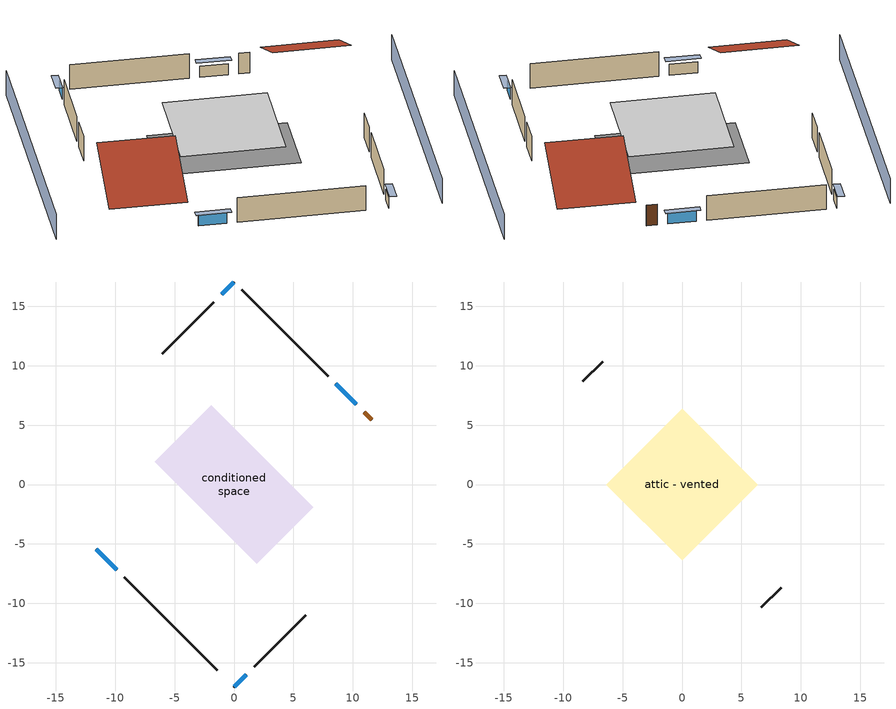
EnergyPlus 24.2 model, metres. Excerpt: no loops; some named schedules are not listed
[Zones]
conditioned space
 floor foundation (Slab1 construction): -6.68,1.91 -1.91,6.68 6.68,-1.91 1.91,-6.68 z0
 wall outside (AdiabaticWallConstruction 1): 11.61,5.44 10.96,6.09 z0:2.03
 wall outside (AdiabaticWallConstruction): -11.61,-5.44 -9.89,-7.16 / 10.3,6.74 8.58,8.46 z0:1.1; 0,17.05 -1.04,16.01 / 0,-17.05 1.04,-16.01 z0:1.01
 wall outside (Wall1 construction): -9.23,-7.82 -1.42,-15.63 z0:2.44
 wall outside (Wall2 construction): -1.7,15.35 -6.04,11.01 z0:2.44
 wall outside (Wall3 construction): 7.93,9.12 0.66,16.39 z0:2.44
 wall outside (Wall4 construction): 1.7,-15.35 6.04,-11.01 z0:2.44
 window (WindowConstruction): -11.61,-5.44 -9.89,-7.16 z0:1.1
 window (WindowConstruction 1): 0,17.05 -1.04,16.01 z0:1.01
 window (WindowConstruction 2): 10.3,6.74 8.59,8.46 z0:1.1
 window (WindowConstruction 3): 0,-17.05 1.04,-16.01 z0:1.01
 door (Door): 11.61,5.44 10.96,6.09 z0:2.03
attic - vented
 floor to conditioned space (Floor1 construction Reversed): -6.4,0 0,6.4 6.4,0 0,-6.4 z2.44
 wall outside (Wall5 construction): -6.69,10.35 -8.34,8.71 z0:2.44
 wall outside (Wall6 construction): 6.69,-10.35 8.34,-8.71 z0:2.44
 roof outside (Roof1 construction): -12.26,-4.78,2.44 -7.99,-0.5,5.46 -12.77,4.28,5.46 -17.05,0,2.44
 roof outside (Roof2 construction): 12.26,4.78,2.44 7.99,0.5,5.46 12.77,-4.28,5.46 17.05,0,2.44
shading: 3.23,-20.28 20.28,-3.23 / -3.23,20.28 -20.28,3.23 z0:2.44; -9.67,-7.37 -11.82,-5.22 -12.25,-5.66 -10.1,-7.8 z1.4; -1.25,15.79 0.22,17.26 -0.22,17.69 -1.69,16.22 z1.31; 8.37,8.68 10.52,6.53 10.95,6.96 8.8,9.11 z1.4; 1.25,-15.79 -0.22,-17.26 0.22,-17.69 1.69,-16.22 z1.31
[Building]
Building 1: Terrain=Suburbs
[Site:Location]
Portland Intl Arpt_OR: Latitude {deg}=45.59; Longitude {deg}=-122.6; Time Zone {hr}=-8; Elevation {m}=33; Keep Site Location Information=Yes
[Site:GroundTemperature:Shallow]
10.2558, 8.96328, 8.85977, 9.47314, 11.9355, 14.3863, 16.5111, 17.8571, 17.9714, 16.8767, 14.8061, 12.4304
[Site:WaterMainsTemperature]
Calculation Method=Schedule; Temperature Schedule=mains temperature schedule
[Material] Roughness=Rough; Thermal Absorptance=0.9
Name | Thickness {m} | Conductivity {W/m-K} | Density {kg/m3} | Specific Heat {J/kg-K} | Solar Absorptance | Visible Absorptance
ceiling loosefill ins | 0.254 | 0.0480833 | 16.02 | 1046.75 | 0.7 | 0.7
ceiling stud and cavity | 0.1397 | 0.104117 | 65.682 | 1177.47 | 0.7 | 0.7
concrete 4.0 in. | 0.1016 | 1.803125 | 2242.8 | 837.4 | 0.7 | 0.7
door material | 0.04445 | 0.0612267 | 512.64 | 1214.23 | 0.7 | 0.7
floor covering | 0.0127 | 0.0450781 | 54.468 | 1339.84 | 0.9 | 0.9
furniture material conditioned space 1 | 0.1524 | 0.115458 | 640.8 | 1214.23 | 0.6 | 0.6
gypsum board | 0.0127 | 0.160291 | 801 | 837.4 | 0.6 | 0.6
osb sheathing 0.5 in. | 0.0127 | 0.115458 | 512.64 | 1214.23 | 0.6 | 0.6
osb sheathing 0.5 in. 1 | 0.0127 | 0.115458 | 512.64 | 1214.23 | 0.7 | 0.7
roof rigid ins | 0.00329814 | 0.029427 | 32.04 | 1214.23 | 0.7 | 0.7
slate or tile shingles | 0.01905 | 0.840978 | 1899.972 | 799.717 | 0.75 | 0.75
wall rigid ins | 0.512978 | 0.029427 | 32.04 | 1214.23 | 0.7 | 0.7
wall stud and cavity | 0.1397 | 0.550994 | 139.0536 | 1170.24 | 0.7 | 0.7
wall stud and cavity 1 | 0.1397 | 0.727959 | 139.0536 | 1170.24 | 0.6 | 0.6
wall stud and cavity 2 | 0.0889 | 0.380278 | 52.3479 | 1209.89 | 0.7 | 0.7
wall stud and cavity 3 | 0.0889 | 0.391764 | 83.0341 | 1211.67 | 0.7 | 0.7
wood siding | 0.0254 | 0.102417 | 544.68 | 1172.36 | 0.85 | 0.85
wood siding 1; wood siding 2 | 0.0254 | 0.102417 | 544.68 | 1172.36 | 0.7 | 0.7
[WindowMaterial:SimpleGlazingSystem]
WindowMaterial: U-Factor {W/m2-K}=3.1229; Solar Heat Gain Coefficient=0.51
[Construction]
AdiabaticWallConstruction: wood siding 1, wall rigid ins, wall stud and cavity 2, gypsum board
AdiabaticWallConstruction 1: wood siding 2, wall rigid ins, wall stud and cavity 2, gypsum board
Door: door material
Floor1 construction Reversed: gypsum board, ceiling stud and cavity, ceiling loosefill ins
furniture construction conditioned space 1: furniture material conditioned space 1
PartitionWallConstruction: gypsum board, wall stud and cavity 3, gypsum board
Roof1 construction; Roof2 construction: slate or tile shingles, roof rigid ins, osb sheathing 0.5 in.
Slab1 construction: concrete 4.0 in., floor covering
Wall1 construction; Wall2 construction; Wall3 construction; Wall4 construction: wood siding, osb sheathing 0.5 in. 1, wall stud and cavity, gypsum board
Wall5 construction; Wall6 construction: wood siding, osb sheathing 0.5 in. 1, wall stud and cavity 1
WindowConstruction; WindowConstruction 1; WindowConstruction 2; WindowConstruction 3: WindowMaterial
[Zone] Multiplier=1; Part of Total Floor Area=Yes
Name | Volume {m3}
attic - vented | 55.1915
conditioned space | 199.577
[Space]
Name | Zone | Volume {m3}
attic - vented 1 | attic - vented | 55.1915
conditioned space 1 | conditioned space | 199.577
[ZoneInfiltration:EffectiveLeakageArea]
infil attic - vented 1: Zone or Space=attic - vented 1; Schedule=Always On Discrete; Effective Air Leakage Area {cm2}=2727.98; Stack Coefficient=0.000140673; Wind Coefficient=3.3057e-05
[ZoneMixing]
whole house fan mix: Zone or Space=attic - vented; Schedule=Always On Continuous; Design Flow Rate Calculation Method=Flow/Zone; Design Flow Rate {m3/s}=0; Source Zone or Space=conditioned space
[SurfaceProperty:ExposedFoundationPerimeter]
Slab1: Exposed Perimeter Calculation Method=TotalExposedPerimeter; Total Exposed Perimeter {m}=37.76472
[SurfaceProperty:IncidentSolarMultiplier] Incident Solar Multiplier=1; Incident Solar Multiplier Schedule=trans schedule winter=0.85 summer=0.7
Window1; Window2; Window3; Window4
[InternalMass] Zone or ZoneList=conditioned space; Space or SpaceList=conditioned space 1
Name | Construction | Surface Area {m2}
furniture mass conditioned space 1 | furniture construction conditioned space 1 | 32.73903
partition wall mass | PartitionWallConstruction | 81.84758
[Lights]
interior lighting: Zone or ZoneList or Space or SpaceList=conditioned space 1; Schedule=lighting_interior; Design Level Calculation Method=LightingLevel; Lighting Level {W}=170.144; Return Air Fraction=0; Fraction Radiant=0.6; Fraction Visible=0.2; Fraction Replaceable=1
[People]
occupants: Zone or ZoneList or Space or SpaceList=conditioned space 1; Number of People Schedule=occupants; Number of People Calculation Method=People; Number of People=1; Fraction Radiant=0.314171; Sensible Heat Fraction=0.56303; Activity Level Schedule=occupants activity schedule; Carbon Dioxide Generation Rate {m3/s-W}=0; Enable ASHRAE 55 Comfort Warnings=No; Mean Radiant Temperature Calculation Type=EnclosureAveraged
[ElectricEquipment] Zone or ZoneList or Space or SpaceList=conditioned space 1; Design Level Calculation Method=EquipmentLevel
Name | Schedule | Design Level {W} | Fraction Latent | Fraction Radiant | Fraction Lost
ceiling fan | ceiling_fan | 17.2159 | 0 | 0.558 | 0
clothes dryer | clothes_dryer | 17671 | 0.015 | 0.081 | 0.85
clothes washer | clothes_washer | 863.974 | 0.03 | 0.162 | 0.7
cooking range | cooking_range | 1912.93 | 0.08 | 0.432 | 0.2
dishwasher | dishwasher | 1404.14 | 0.3 | 0.18 | 0.4
freezer | freezer schedule | 194.914 | 0 | 0.6 | 0
fridge | fridge schedule | 45.9075 | 0 | 0.6 | 0
fridge 1 | fridge schedule 1 | 80.4475 | 0 | 0.6 | 0
mech vent bath fan 0 | mech vent bath fan 0 schedule | 30 | 0 | 0 | 1
mech vent house fan | mech vent house fan schedule | 0 | 0 | 0 | 1
mech vent house fan cfis | mech vent house fan cfis schedule | 0 | 0 | 0 | 0
mech vent range fan 0 | mech vent range fan 0 schedule | 30 | 0 | 0 | 1
misc permanent spa heater | misc permanent spa heater schedule | 233.393 | 0 | 0 | 1
misc permanent spa pump | misc permanent spa pump schedule | 244.071 | 0 | 0 | 1
misc plug loads | plug_loads_other | 469.678 | 0.021 | 0.558 | 0.049
misc tv | plug_loads_tv | 668.461 | 0 | 0.6 | 0
whole house fan | Always On Discrete | 0 | 0 | 0 | 1
[OtherEquipment] Zone or ZoneList or Space or SpaceList=conditioned space 1; Design Level Calculation Method=EquipmentLevel
Name | Fuel Type | Schedule | Design Level {W} | Fraction Latent | Fraction Radiant | Fraction Lost
clothes dryer 1 | Electricity | clothes_dryer | 0 | 0.015 | 0.081 | 0.85
cooking range 1 | Electricity | cooking_range | 0 | 0.08 | 0.432 | 0.2
general water use latent | None | general water use schedule | 25.6591 | 1 | 0 | 0
general water use sensible | None | general water use schedule | -25.2881 | 0 | 0.6 | 0
mech vent house fan latent load; water heater lat | None | Always On Discrete | 0 | 1 | 0 | 0
mech vent house fan sensible load; water heater sens | None | Always On Discrete | 0 | 0 | 0 | 0
water heater energy adjustment1 | Electricity | Always On Discrete | 0.01 | 0 | 0 | 1
[ZoneInfiltration:DesignFlowRate] Zone or ZoneList or Space or SpaceList=conditioned space 1; Schedule=Always On Discrete; Design Flow Rate Calculation Method=Flow/Zone; Design Flow Rate {m3/s}=0
infil flow; natural vent flow; whole house fan flow
[WaterUse:Equipment]
dishwasher: Peak Flow Rate {m3/s}=1.77896e-05; Flow Rate Fraction Schedule=hot_water_dishwasher
[Foundation:Kiva]
Foundation Kiva 1: Initial Indoor Air Temperature {C}=21.1111; Wall Height Above Grade {m}=0.1016; Wall Depth Below Slab {m}=0.2032
[Foundation:Kiva:Settings]
Soil Conductivity {W/m-K}=1.3848; Soil Density {kg/m3}=1842.3; Soil Specific Heat {J/kg-K}=418.7; Ground Solar Absorptivity=0.9; Ground Thermal Absorptivity=0.9; Ground Surface Roughness {m}=0.03; Far-Field Width {m}=40; Deep-Ground Boundary Condition=ZeroFlux; Deep-Ground Depth {m}=40; Minimum Cell Dimension {m}=0.2; Maximum Cell Growth Coefficient=3; Simulation Timestep=Timestep
[Exterior:Lights]
exterior lighting: Schedule=exterior lighting schedule; Design Level {W}=5.52521
[EnergyManagementSystem:GlobalVariable]
infil_program_Qfan
infil_program_Qinf
natural_vent_program_Qnv
natural_vent_program_Qwhf
[EnergyManagementSystem:Sensor]
Name | Output:Variable or Output:Meter Index Key | Output:Variable or Output:Meter
airflow_gain | infil flow | Infiltration Sensible Heat Gain Energy
airflow_gain_1 | natural vent flow | Infiltration Sensible Heat Gain Energy
airflow_gain_2 | whole house fan flow | Infiltration Sensible Heat Gain Energy
airflow_loss | infil flow | Infiltration Sensible Heat Loss Energy
airflow_loss_1 | natural vent flow | Infiltration Sensible Heat Loss Energy
airflow_loss_2 | whole house fan flow | Infiltration Sensible Heat Loss Energy
clg_load_cond |  | Cooling:EnergyTransfer:Zone:CONDITIONED SPACE
clg_sp_s; clg_sp_s_1 | cooling setpoint | Schedule Value
clothes_dryer_exhaust_0_sch_s | clothes_dryer | Schedule Value
cool_season | cooling season schedule | Schedule Value
htg_load_cond |  | Heating:EnergyTransfer:Zone:CONDITIONED SPACE
htg_sp_s; htg_sp_s_1 | heating setpoint | Schedule Value
ig_ee_conv | ceiling fan | Electric Equipment Convective Heating Energy
ig_ee_conv_1 | clothes dryer | Electric Equipment Convective Heating Energy
ig_ee_conv_10 | misc plug loads | Electric Equipment Convective Heating Energy
ig_ee_conv_11 | misc tv | Electric Equipment Convective Heating Energy
ig_ee_conv_12 | whole house fan | Electric Equipment Convective Heating Energy
ig_ee_conv_3 | cooking range | Electric Equipment Convective Heating Energy
ig_ee_conv_4 | dishwasher | Electric Equipment Convective Heating Energy
ig_ee_conv_5 | freezer | Electric Equipment Convective Heating Energy
ig_ee_conv_6 | fridge | Electric Equipment Convective Heating Energy
ig_ee_conv_7 | fridge 1 | Electric Equipment Convective Heating Energy
ig_ee_conv_8 | misc permanent spa heater | Electric Equipment Convective Heating Energy
ig_ee_conv_9 | misc permanent spa pump | Electric Equipment Convective Heating Energy
ig_ee_rad | ceiling fan | Electric Equipment Radiant Heating Energy
ig_ee_rad_1 | clothes dryer | Electric Equipment Radiant Heating Energy
ig_ee_rad_10 | misc plug loads | Electric Equipment Radiant Heating Energy
ig_ee_rad_11 | misc tv | Electric Equipment Radiant Heating Energy
ig_ee_rad_12 | whole house fan | Electric Equipment Radiant Heating Energy
ig_ee_rad_3 | cooking range | Electric Equipment Radiant Heating Energy
ig_ee_rad_4 | dishwasher | Electric Equipment Radiant Heating Energy
ig_ee_rad_5 | freezer | Electric Equipment Radiant Heating Energy
ig_ee_rad_6 | fridge | Electric Equipment Radiant Heating Energy
ig_ee_rad_7 | fridge 1 | Electric Equipment Radiant Heating Energy
ig_ee_rad_8 | misc permanent spa heater | Electric Equipment Radiant Heating Energy
ig_ee_rad_9 | misc permanent spa pump | Electric Equipment Radiant Heating Energy
ig_lgt_conv | interior lighting | Lights Convective Heating Energy
ig_lgt_rad | interior lighting | Lights Radiant Heating Energy
ig_lgt_vis | interior lighting | Lights Visible Radiation Heating Energy
ig_oe_conv | clothes dryer 1 | Other Equipment Convective Heating Energy
ig_oe_conv_1 | cooking range 1 | Other Equipment Convective Heating Energy
ig_oe_conv_2 | general water use latent | Other Equipment Convective Heating Energy
ig_oe_conv_3 | general water use sensible | Other Equipment Convective Heating Energy
ig_oe_conv_4 | water heater energy adjustment1 | Other Equipment Convective Heating Energy
ig_oe_conv_5 | water heater lat | Other Equipment Convective Heating Energy
ig_oe_conv_6 | water heater sens | Other Equipment Convective Heating Energy
ig_oe_rad | clothes dryer 1 | Other Equipment Radiant Heating Energy
ig_oe_rad_1 | cooking range 1 | Other Equipment Radiant Heating Energy
ig_oe_rad_2 | general water use latent | Other Equipment Radiant Heating Energy
ig_oe_rad_3 | general water use sensible | Other Equipment Radiant Heating Energy
ig_oe_rad_4 | water heater energy adjustment1 | Other Equipment Radiant Heating Energy
ig_oe_rad_5 | water heater lat | Other Equipment Radiant Heating Energy
ig_oe_rad_6 | water heater sens | Other Equipment Radiant Heating Energy
ig_ppl_conv | occupants | People Convective Heating Energy
ig_ppl_rad | occupants | People Radiant Heating Energy
im_conv | furniture mass conditioned space 1 | Surface Inside Face Convection Heat Gain Energy
im_conv_1 | partition wall mass | Surface Inside Face Convection Heat Gain Energy
im_ig | furniture mass conditioned space 1 | Surface Inside Face Internal Gains Radiation Heat Gain Energy
im_ig_1 | partition wall mass | Surface Inside Face Internal Gains Radiation Heat Gain Energy
im_lgt | furniture mass conditioned space 1 | Surface Inside Face Lights Radiation Heat Gain Energy
im_lgt_1 | partition wall mass | Surface Inside Face Lights Radiation Heat Gain Energy
im_sol | furniture mass conditioned space 1 | Surface Inside Face Solar Radiation Heat Gain Energy
im_sol_1 | partition wall mass | Surface Inside Face Solar Radiation Heat Gain Energy
im_surf | furniture mass conditioned space 1 | Surface Inside Face Net Surface Thermal Radiation Heat Gain Energy
im_surf_1 | partition wall mass | Surface Inside Face Net Surface Thermal Radiation Heat Gain Energy
mech_vent_bath_fan_0_sch_s | mech vent bath fan 0 schedule | Schedule Value
mech_vent_range_fan_0_sch_s | mech vent range fan 0 schedule | Schedule Value
mv_conv | mech vent bath fan 0 | Electric Equipment Convective Heating Energy
mv_conv_1 | mech vent house fan | Electric Equipment Convective Heating Energy
mv_conv_2 | mech vent house fan cfis | Electric Equipment Convective Heating Energy
mv_conv_3 | mech vent range fan 0 | Electric Equipment Convective Heating Energy
mv_conv_4 | mech vent house fan latent load | Other Equipment Convective Heating Energy
mv_conv_5 | mech vent house fan sensible load | Other Equipment Convective Heating Energy
mv_rad | mech vent bath fan 0 | Electric Equipment Radiant Heating Energy
mv_rad_1 | mech vent house fan | Electric Equipment Radiant Heating Energy
mv_rad_2 | mech vent house fan cfis | Electric Equipment Radiant Heating Energy
mv_rad_3 | mech vent range fan 0 | Electric Equipment Radiant Heating Energy
mv_rad_4 | mech vent house fan latent load | Other Equipment Radiant Heating Energy
mv_rad_5 | mech vent house fan sensible load | Other Equipment Radiant Heating Energy
natural_vent_s | natural vent schedule | Schedule Value
out_pb_s |  | Site Outdoor Air Barometric Pressure
out_wt_s |  | Site Outdoor Air Humidity Ratio
site_vw_s |  | Site Wind Speed
ss_back_out | Window1 | Surface Window Shortwave from Zone Back Out Window Heat Transfer Rate
ss_back_out_1 | Window2 | Surface Window Shortwave from Zone Back Out Window Heat Transfer Rate
ss_back_out_2 | Window3 | Surface Window Shortwave from Zone Back Out Window Heat Transfer Rate
ss_back_out_3 | Window4 | Surface Window Shortwave from Zone Back Out Window Heat Transfer Rate
ss_conv | Door1 | Surface Inside Face Convection Heat Gain Energy
ss_conv_1 | Window1 | Surface Inside Face Convection Heat Gain Energy
ss_conv_2 | Window2 | Surface Inside Face Convection Heat Gain Energy
ss_conv_3 | Window3 | Surface Inside Face Convection Heat Gain Energy
ss_conv_4 | Window4 | Surface Inside Face Convection Heat Gain Energy
ss_ig | Door1 | Surface Inside Face Internal Gains Radiation Heat Gain Energy
ss_ig_1 | Window1 | Surface Inside Face Internal Gains Radiation Heat Gain Energy
ss_ig_2 | Window2 | Surface Inside Face Internal Gains Radiation Heat Gain Energy
ss_ig_3 | Window3 | Surface Inside Face Internal Gains Radiation Heat Gain Energy
ss_ig_4 | Window4 | Surface Inside Face Internal Gains Radiation Heat Gain Energy
ss_lgt | Door1 | Surface Inside Face Lights Radiation Heat Gain Energy
ss_sol | Door1 | Surface Inside Face Solar Radiation Heat Gain Energy
ss_surf | Door1 | Surface Inside Face Net Surface Thermal Radiation Heat Gain Energy
ss_surf_1 | Window1 | Surface Inside Face Net Surface Thermal Radiation Heat Gain Energy
ss_surf_2 | Window2 | Surface Inside Face Net Surface Thermal Radiation Heat Gain Energy
ss_surf_3 | Window3 | Surface Inside Face Net Surface Thermal Radiation Heat Gain Energy
ss_surf_4 | Window4 | Surface Inside Face Net Surface Thermal Radiation Heat Gain Energy
ss_trans_in | Window1 | Surface Window Transmitted Solar Radiation Rate
ss_trans_in_1 | Window2 | Surface Window Transmitted Solar Radiation Rate
ss_trans_in_2 | Window3 | Surface Window Transmitted Solar Radiation Rate
ss_trans_in_3 | Window4 | Surface Window Transmitted Solar Radiation Rate
ss_trans_out | Window1 | Surface Inside Face Initial Transmitted Diffuse Transmitted Out Window Solar Radiation Rate
ss_trans_out_1 | Window2 | Surface Inside Face Initial Transmitted Diffuse Transmitted Out Window Solar Radiation Rate
ss_trans_out_2 | Window3 | Surface Inside Face Initial Transmitted Diffuse Transmitted Out Window Solar Radiation Rate
ss_trans_out_3 | Window4 | Surface Inside Face Initial Transmitted Diffuse Transmitted Out Window Solar Radiation Rate
s_conv | Floor1 | Surface Inside Face Convection Heat Gain Energy
s_conv_1 | Slab1 | Surface Inside Face Convection Heat Gain Energy
s_conv_2 | Wall1 | Surface Inside Face Convection Heat Gain Energy
s_conv_3 | Wall2 | Surface Inside Face Convection Heat Gain Energy
s_conv_4 | Wall3 | Surface Inside Face Convection Heat Gain Energy
s_conv_5 | Wall4 | Surface Inside Face Convection Heat Gain Energy
s_ig | Floor1 | Surface Inside Face Internal Gains Radiation Heat Gain Energy
s_ig_1 | Slab1 | Surface Inside Face Internal Gains Radiation Heat Gain Energy
s_ig_2 | Wall1 | Surface Inside Face Internal Gains Radiation Heat Gain Energy
s_ig_3 | Wall2 | Surface Inside Face Internal Gains Radiation Heat Gain Energy
s_ig_4 | Wall3 | Surface Inside Face Internal Gains Radiation Heat Gain Energy
s_ig_5 | Wall4 | Surface Inside Face Internal Gains Radiation Heat Gain Energy
s_lgt | Floor1 | Surface Inside Face Lights Radiation Heat Gain Energy
s_lgt_1 | Slab1 | Surface Inside Face Lights Radiation Heat Gain Energy
s_lgt_2 | Wall1 | Surface Inside Face Lights Radiation Heat Gain Energy
s_lgt_3 | Wall2 | Surface Inside Face Lights Radiation Heat Gain Energy
s_lgt_4 | Wall3 | Surface Inside Face Lights Radiation Heat Gain Energy
s_lgt_5 | Wall4 | Surface Inside Face Lights Radiation Heat Gain Energy
s_sol | Floor1 | Surface Inside Face Solar Radiation Heat Gain Energy
s_sol_1 | Slab1 | Surface Inside Face Solar Radiation Heat Gain Energy
s_sol_2 | Wall1 | Surface Inside Face Solar Radiation Heat Gain Energy
s_sol_3 | Wall2 | Surface Inside Face Solar Radiation Heat Gain Energy
s_sol_4 | Wall3 | Surface Inside Face Solar Radiation Heat Gain Energy
s_sol_5 | Wall4 | Surface Inside Face Solar Radiation Heat Gain Energy
s_surf | Floor1 | Surface Inside Face Net Surface Thermal Radiation Heat Gain Energy
s_surf_1 | Slab1 | Surface Inside Face Net Surface Thermal Radiation Heat Gain Energy
s_surf_2 | Wall1 | Surface Inside Face Net Surface Thermal Radiation Heat Gain Energy
s_surf_3 | Wall2 | Surface Inside Face Net Surface Thermal Radiation Heat Gain Energy
s_surf_4 | Wall3 | Surface Inside Face Net Surface Thermal Radiation Heat Gain Energy
s_surf_5 | Wall4 | Surface Inside Face Net Surface Thermal Radiation Heat Gain Energy
water_heater_T_set | water heater setpoint | Schedule Value
[EnergyManagementSystem:Actuator]
Name | Actuated Component Unique | Actuated Component Type | Actuated Component Control Type
fridge_schedule_1_act | fridge schedule 1 | Schedule:Constant | Schedule Value
fridge_schedule_act | fridge schedule | Schedule:Constant | Schedule Value
infil_flow_act | infil flow | Zone Infiltration | Air Exchange Flow Rate
mech_vent_house_fan_cfis_act | mech vent house fan cfis | ElectricEquipment | Electricity Rate
mech_vent_house_fan_latent_load_act | mech vent house fan latent load | OtherEquipment | Power Level
mech_vent_house_fan_sensible_load_act | mech vent house fan sensible load | OtherEquipment | Power Level
natural_vent_flow_act | natural vent flow | Zone Infiltration | Air Exchange Flow Rate
water_heater_HPWHSchedOverride | water heater setpoint | Schedule:Constant | Schedule Value
water_heater_hpwh_ec_adj_act | water heater energy adjustment1 | OtherEquipment | Power Level
water_heater_lat_act | water heater lat | OtherEquipment | Power Level
water_heater_LESchedOverride | water heater BottomElementSetpoint | Schedule:Constant | Schedule Value
water_heater_sens_act | water heater sens | OtherEquipment | Power Level
water_heater_UESchedOverride | water heater TopElementSetpoint | Schedule:Constant | Schedule Value
whole_house_fan_act | whole house fan | ElectricEquipment | Electricity Rate
whole_house_fan_flow_act | whole house fan flow | Zone Infiltration | Air Exchange Flow Rate
whole_house_fan_mix_act | whole house fan mix | ZoneMixing | Air Exchange Flow Rate
